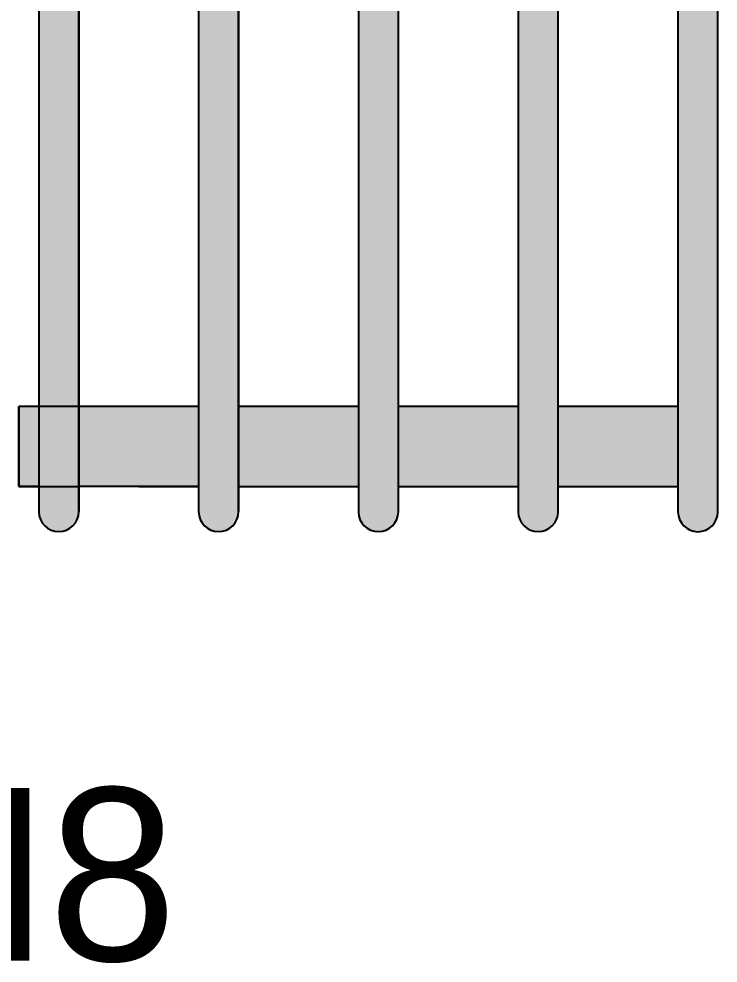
# Model space of a CAD drawing. Header units: centimetres. Extents: x 54005 to 61405, y 90310 to 94744.
# Drawn here: x 56621.64 to 56656.65, y 91548.11 to 91595.34 of the extents above; entities that cross this region are included whole.
import ezdxf
from ezdxf.enums import TextEntityAlignment as Align

# ---------------------------------------------------------------- set-up
doc = ezdxf.new("R2010")
doc.units = ezdxf.units.CM
doc.header["$LTSCALE"] = 25
doc.linetypes.add('DASHDOT2', pattern=[0.5, 0.25, -0.125, 0, -0.125])
doc.layers.get('0').update_dxf_attribs({"lineweight": 0})
doc.layers.add('BA_axis', color=5, linetype='DASHDOT2')
doc.layers.add('OC-Mutfak_Ekipman', color=252, linetype='Continuous')
doc.styles.add('TAKSİM', font='GOTHIC.TTF', dxfattribs={"height": 20})

# ---------------------------------------------------------------- blocks, each defined once
blk = doc.blocks.new('salatabar')
at = {"layer": 'OC-Mutfak_Ekipman'}
h = blk.add_hatch(color=256, dxfattribs=at)
h.dxf.hatch_style = 1
h.paths.add_polyline_path([(93394.045, -80809.489, 0.414212), (93393.045, -80808.489, 0.41421), (93392.045, -80809.489), (93392.033, -80957.489, 0.414217), (93393.033, -80958.489, 0.414216), (93394.033, -80957.489)])
h.paths.add_polyline_path([(93402.045, -80809.49, 0.414217), (93401.045, -80808.49, 0.414216), (93400.045, -80809.49), (93400.033, -80957.49, 0.414212), (93401.033, -80958.49, 0.41421), (93402.033, -80957.49)])
h.paths.add_polyline_path([(93410.045, -80809.49, 0.414217), (93409.045, -80808.49, 0.41421), (93408.045, -80809.49), (93408.033, -80957.49, 0.414217), (93409.033, -80958.49, 0.41421), (93410.033, -80957.49)])
h.paths.add_polyline_path([(93416.033, -80957.491, 0.414217), (93417.033, -80958.491, 0.41421), (93418.033, -80957.491), (93418.045, -80809.491, 0.414217), (93417.045, -80808.491, 0.41421), (93416.045, -80809.491)])
h.paths.add_polyline_path([(93426.045, -80809.492, 0.414217), (93425.045, -80808.491, 0.41421), (93424.045, -80809.491), (93424.033, -80957.491, 0.414217), (93425.033, -80958.491, 0.41421), (93426.033, -80957.492)])
h = blk.add_hatch(color=256, dxfattribs=at)
h.dxf.hatch_style = 1
h.paths.add_polyline_path([(93394.034, -80952.227), (93394.033, -80956.227), (93400.033, -80956.228), (93400.034, -80952.228)])
h.paths.add_polyline_path([(93402.034, -80952.228), (93402.033, -80956.228), (93408.033, -80956.228), (93408.034, -80952.228)])
h.paths.add_polyline_path([(93416.033, -80956.229), (93416.034, -80952.229), (93410.034, -80952.228), (93410.033, -80956.228)])
h.paths.add_polyline_path([(93418.034, -80952.229), (93418.033, -80956.229), (93424.033, -80956.229), (93424.034, -80952.229)])
h.paths.add_polyline_path([(93426.034, -80952.229), (93426.033, -80956.229), (93427.033, -80956.229), (93427.033, -80952.229)])
h.paths.add_polyline_path([(93400.045, -80810.752), (93394.045, -80810.752), (93394.044, -80814.752), (93400.044, -80814.752)])
h.paths.add_polyline_path([(93402.045, -80810.752), (93402.044, -80814.752), (93408.044, -80814.752), (93408.045, -80810.752)])
h.paths.add_polyline_path([(93410.045, -80810.753), (93410.044, -80814.753), (93416.044, -80814.753), (93416.045, -80810.753)])
h.paths.add_polyline_path([(93418.045, -80810.753), (93418.044, -80814.753), (93424.044, -80814.754), (93424.045, -80810.754)])
h.paths.add_polyline_path([(93426.045, -80810.754), (93426.044, -80814.754), (93427.044, -80814.754), (93427.045, -80810.754)])
for p, q in [((93393.045, -80808.489), (93393.045, -80808.489)), ((93401.045, -80808.49), (93401.045, -80808.49)), ((93409.045, -80808.49), (93409.045, -80808.49)), ((93417.045, -80808.491), (93417.045, -80808.491)), ((93425.045, -80808.491), (93425.045, -80808.491)), ((93392.045, -80809.489), (93392.033, -80957.489)), ((93394.033, -80957.489), (93394.045, -80809.489)), ((93400.045, -80809.49), (93400.033, -80957.49)), ((93402.033, -80957.49), (93402.045, -80809.49)), ((93408.045, -80809.49), (93408.033, -80957.49)), ((93410.033, -80957.49), (93410.045, -80809.49)), ((93416.033, -80957.491), (93416.045, -80809.491)), ((93416.045, -80809.491), (93416.033, -80957.491)), ((93418.033, -80957.491), (93418.045, -80809.491)), ((93424.033, -80957.491), (93424.045, -80809.491)), ((93424.045, -80809.491), (93424.033, -80957.491)), ((93426.033, -80957.491), (93426.045, -80809.491)), ((93392.045, -80810.751), (93392.044, -80814.751)), ((93400.045, -80810.752), (93394.045, -80810.752)), ((93408.045, -80810.752), (93402.045, -80810.752)), ((93416.045, -80810.753), (93410.045, -80810.753)), ((93421.045, -80810.753), (93418.045, -80810.753)), ((93418.045, -80810.753), (93424.045, -80810.754)), ((93427.045, -80810.754), (93424.045, -80810.754)), ((93426.045, -80810.754), (93427.045, -80810.754)), ((93427.044, -80814.754), (93427.045, -80810.754)), ((93427.045, -80810.754), (93427.044, -80814.754)), ((93394.044, -80814.752), (93400.044, -80814.752)), ((93402.044, -80814.752), (93408.044, -80814.752)), ((93410.044, -80814.753), (93416.044, -80814.753)), ((93418.044, -80814.753), (93421.044, -80814.753)), ((93418.044, -80814.753), (93424.044, -80814.754)), ((93424.044, -80814.754), (93427.044, -80814.754)), ((93426.044, -80814.754), (93427.044, -80814.754))]:
    blk.add_line(p, q, dxfattribs=at)
for centre, start, end in [((93393.045, -80809.489), 89.9963, 179.9963), ((93393.045, -80809.489), 359.9963, 89.9963), ((93401.045, -80809.49), 89.9963, 179.9963), ((93401.045, -80809.49), 359.9963, 89.9963), ((93409.045, -80809.49), 89.9963, 179.9963), ((93409.045, -80809.49), 359.9963, 89.9963), ((93417.045, -80809.491), 89.9963, 179.9963), ((93417.045, -80809.491), 359.9963, 89.9963), ((93425.045, -80809.491), 89.9963, 179.9963), ((93425.045, -80809.491), 359.9963, 89.9963)]:
    blk.add_arc(centre, 1, start, end, dxfattribs=at)

msp = doc.modelspace()

# ---------------------------------------------------------------- block references
at = {"layer": 'BA_axis', "linetype": 'ByBlock', "rotation": 180}
msp.add_blockref('salatabar', (150048.684, 10761.201), dxfattribs=at)

# ---------------------------------------------------------------- texts
at = {"style": 'TAKSİM'}
msp.add_text('M8', height=8.64, dxfattribs=at).set_placement((56621.519, 91548.23), align=Align.CENTER)

doc.saveas('drawing.dxf')
